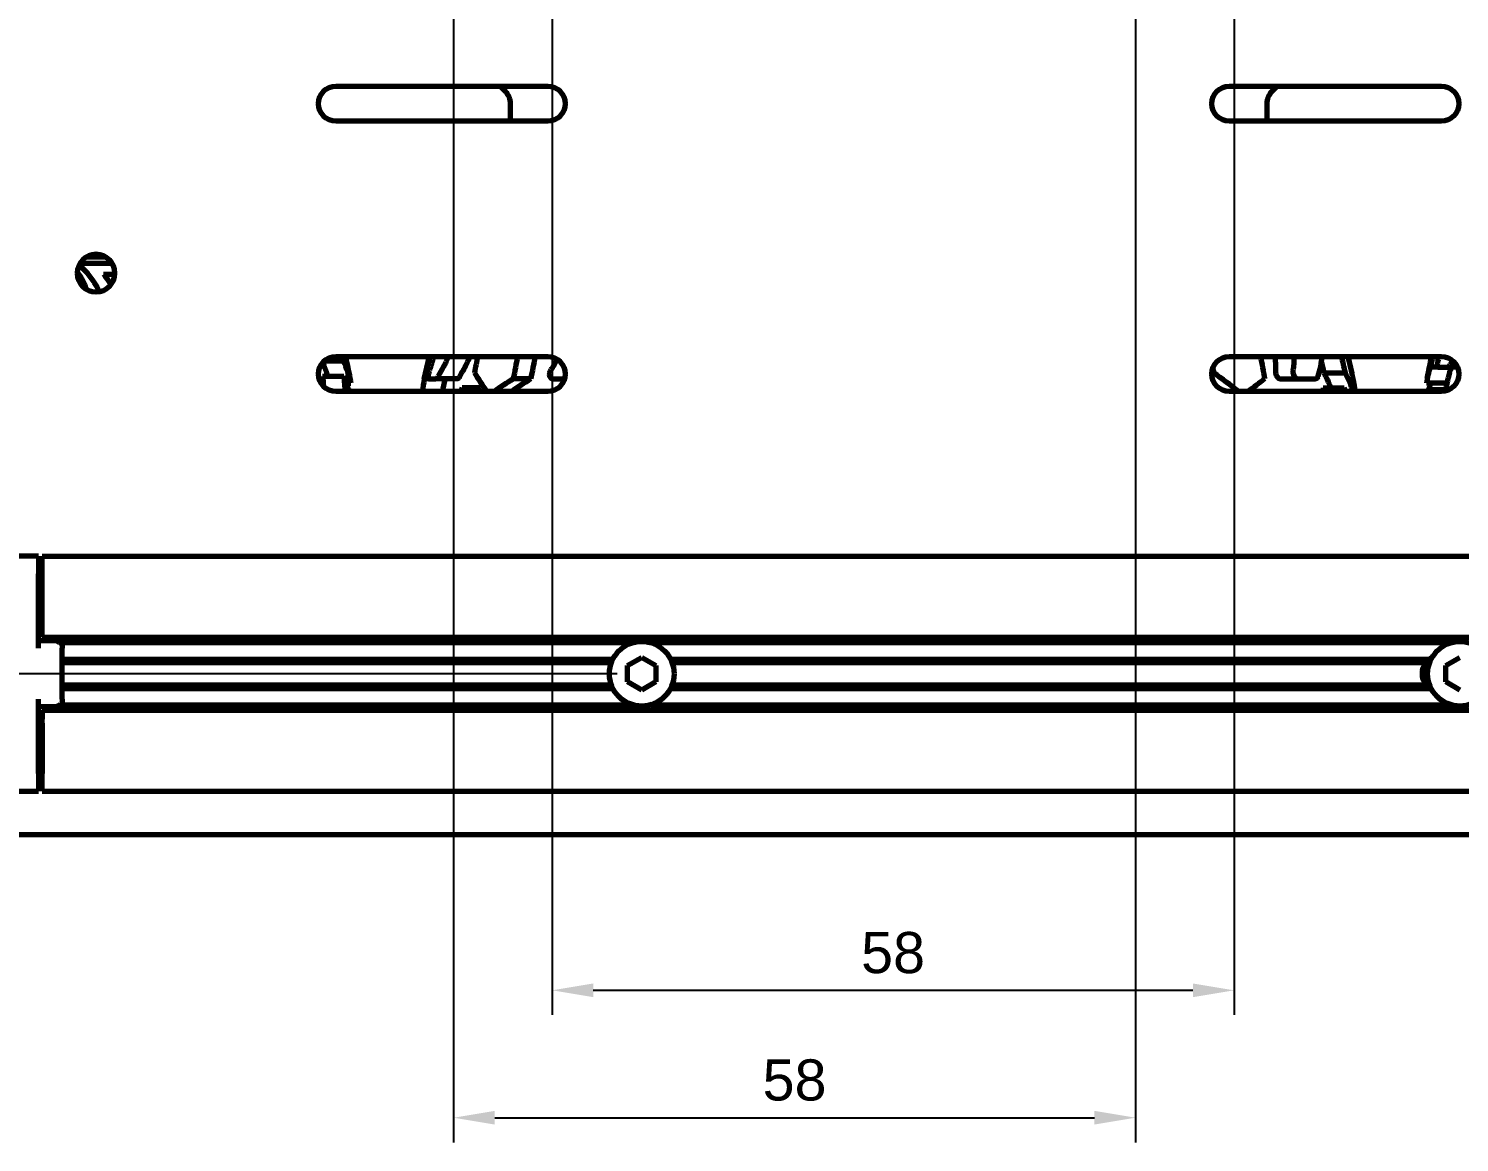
# Model space of a CAD drawing. Header units: millimetres. Extents: x 0 to 1189, y 0 to 841.
# Drawn here: x 587.7 to 709.4, y 445 to 539.8 of the extents above; entities that cross this region are included whole.
import ezdxf

# ---------------------------------------------------------------- set-up
doc = ezdxf.new("R2010")
doc.units = ezdxf.units.MM
doc.header["$LTSCALE"] = 0.75
doc.layers.add('FD_Dimensions', color=7, linetype='Continuous', lineweight=35)
doc.layers.add('Visible', color=7, linetype='Continuous', lineweight=70)
doc.styles.get("Standard").update_dxf_attribs({"font": 'arial.ttf'})
doc.dimstyles.new('Dim-ISO-25', dxfattribs={"dimtxt": 3.5, "dimasz": 3.5, "dimexe": 2.1, "dimexo": 2.1, "dimgap": 1.4, "dimtad": 1, "dimzin": 12, "dimdsep": 46, "dimtxsty": 'Standard', "dimcen": 0, "dimazin": 3, "dimtp": 0.1, "dimtm": 0.1, "dimtfac": 0.714286, "dimtmove": 0, "dimatfit": 3, "dimfxl": 1, "dimtzin": 12, "dimarcsym": 0})

# ---------------------------------------------------------------- blocks, each defined once
blk = doc.blocks.new('*D25')
at = {"layer": 'Defpoints', "color": 0, "transparency": 16777216}
for p in [(639.804796, 687.8848), (463.566121, 484.8848), (639.804796, 484.8848)]:
    blk.add_point(p, dxfattribs=at)
at = {"layer": 'FD_Dimensions', "color": 0, "lineweight": -2, "transparency": 16777216}
for p, q in [((637.704796, 687.8848), (461.466121, 687.8848)), ((463.566121, 684.3848), (463.566121, 488.3848)), ((637.704796, 484.8848), (461.466121, 484.8848))]:
    blk.add_line(p, q, dxfattribs=at)
at = {"layer": 'FD_Dimensions', "color": 0, "transparency": 16777216}
for points in [[(462.982788, 684.3848), (464.149454, 684.3848), (463.566121, 687.8848)], [(462.982788, 488.3848), (464.149454, 488.3848), (463.566121, 484.8848)]]:
    blk.add_solid(points, dxfattribs=at)
at = {"layer": 'FD_Dimensions', "color": 0, "transparency": 16777216, "insert": (460.377922, 586.3848), "char_height": 3.5, "attachment_point": 5, "rotation": 90}
blk.add_mtext('203', dxfattribs=at)
blk = doc.blocks.new('*D28')
at = {"layer": 'Defpoints', "color": 0, "transparency": 16777216}
for p in [(632.184796, 610.8848), (690.184796, 610.8848), (690.184796, 457.95244)]:
    blk.add_point(p, dxfattribs=at)
at = {"layer": 'FD_Dimensions', "color": 0, "lineweight": -2, "transparency": 16777216}
for p, q in [((632.184796, 608.7848), (632.184796, 455.85244)), ((690.184796, 608.7848), (690.184796, 455.85244)), ((635.684796, 457.95244), (686.684796, 457.95244))]:
    blk.add_line(p, q, dxfattribs=at)
at = {"layer": 'FD_Dimensions', "color": 0, "transparency": 16777216}
for points in [[(635.684796, 458.535774), (635.684796, 457.369107), (632.184796, 457.95244)], [(686.684796, 458.535774), (686.684796, 457.369107), (690.184796, 457.95244)]]:
    blk.add_solid(points, dxfattribs=at)
at = {"layer": 'FD_Dimensions', "color": 0, "transparency": 16777216, "insert": (661.184796, 461.139446), "char_height": 3.5, "attachment_point": 5}
blk.add_mtext('58', dxfattribs=at)
blk = doc.blocks.new('*D29')
at = {"layer": 'Defpoints', "color": 0, "transparency": 16777216}
for p in [(623.804796, 629.3848), (681.804796, 629.3848), (681.804796, 447.113147)]:
    blk.add_point(p, dxfattribs=at)
at = {"layer": 'FD_Dimensions', "color": 0, "lineweight": -2, "transparency": 16777216}
for p, q in [((623.804796, 627.2848), (623.804796, 445.013147)), ((681.804796, 627.2848), (681.804796, 445.013147)), ((627.304796, 447.113147), (678.304796, 447.113147))]:
    blk.add_line(p, q, dxfattribs=at)
at = {"layer": 'FD_Dimensions', "color": 0, "transparency": 16777216}
for points in [[(627.304796, 447.69648), (627.304796, 446.529813), (623.804796, 447.113147)], [(678.304796, 447.69648), (678.304796, 446.529813), (681.804796, 447.113147)]]:
    blk.add_solid(points, dxfattribs=at)
at = {"layer": 'FD_Dimensions', "color": 0, "transparency": 16777216, "insert": (652.804796, 450.300152), "char_height": 3.5, "attachment_point": 5}
blk.add_mtext('58', dxfattribs=at)

msp = doc.modelspace()

# ---------------------------------------------------------------- linework, layer by layer
at = {"layer": 'Visible'}
for p, q in [((613.805, 534.885), (631.805, 534.885)), ((627.755, 534.885), (628.176, 534.463)), ((689.805, 534.885), (707.805, 534.885)), ((693.433, 534.463), (693.855, 534.885)), ((628.615, 533.403), (628.615, 531.885)), ((692.994, 531.885), (692.994, 533.403)), ((631.805, 531.885), (613.805, 531.885)), ((707.805, 531.885), (689.805, 531.885)), ((592.038, 519.825), (594.743, 519.825)), ((594.243, 520.325), (592.538, 520.325)), ((594.035, 518.875), (594.988, 518.875)), ((612.802, 511.501), (614.453, 511.501)), ((613.805, 511.885), (631.805, 511.885)), ((689.805, 511.885), (707.805, 511.885)), ((612.662, 510.213), (614.467, 510.213)), ((621.653, 509.978), (621.314, 509.978)), ((621.665, 509.965), (622.295, 509.965)), ((624.122, 509.965), (622.295, 509.965)), ((630.37, 509.978), (628.884, 509.978)), ((632.241, 509.965), (633.245, 509.965)), ((688.309, 510.501), (688.473, 510.501)), ((694.086, 509.965), (695.571, 509.965)), ((695.571, 509.965), (697.109, 509.965)), ((697.848, 510.501), (699.657, 510.501)), ((707.499, 510.978), (706.877, 510.978)), ((707.518, 510.965), (708.34, 510.965)), ((709.188, 510.965), (708.34, 510.965)), ((631.805, 508.885), (613.805, 508.885)), ((614.679, 509.597), (615.059, 509.597)), ((626.065, 509.213), (624.534, 509.213)), ((707.805, 508.885), (689.805, 508.885)), ((697.762, 509.213), (699.562, 509.213)), ((708.318, 509.597), (706.55, 509.597)), ((706.934, 509.075), (708.535, 509.075)), ((588.505, 494.885), (585.845, 494.885)), ((588.505, 494.885), (588.505, 493.385)), ((588.805, 493.385), (588.805, 494.885)), ((588.805, 494.885), (732.805, 494.885)), ((588.505, 487.05), (588.505, 493.385)), ((588.805, 489.092), (588.805, 493.385)), ((588.805, 490.135), (588.505, 490.135)), ((588.805, 488.738), (588.805, 489.092)), ((588.805, 488.131), (588.805, 488.738)), ((588.805, 487.985), (588.805, 488.131)), ((589.905, 487.69), (588.505, 487.69)), ((588.805, 487.985), (732.805, 487.985)), ((589.905, 487.985), (589.905, 487.69)), ((590.505, 487.376), (590.505, 487.985)), ((590.505, 487.535), (639.07, 487.535)), ((590.505, 487.376), (590.505, 487.05)), ((590.505, 482.719), (590.505, 487.05)), ((640.54, 487.535), (708.67, 487.535)), ((590.505, 486.135), (637.355, 486.135)), ((590.505, 485.835), (637.224, 485.835)), ((638.605, 485.578), (639.805, 486.27)), ((639.805, 486.27), (641.005, 485.578)), ((642.254, 486.135), (706.806, 486.135)), ((642.385, 485.835), (706.517, 485.835)), ((708.205, 485.578), (709.405, 486.27)), ((638.605, 484.192), (638.605, 485.578)), ((641.005, 485.578), (641.005, 484.192)), ((708.205, 484.192), (708.205, 485.578)), ((590.505, 483.935), (637.224, 483.935)), ((590.505, 483.635), (637.355, 483.635)), ((639.805, 483.499), (638.605, 484.192)), ((641.005, 484.192), (639.805, 483.499)), ((642.254, 483.635), (706.806, 483.635)), ((642.385, 483.935), (706.517, 483.935)), ((709.405, 483.499), (708.205, 484.192)), ((588.505, 476.385), (588.505, 482.719)), ((589.905, 482.08), (588.505, 482.08)), ((589.905, 482.08), (589.905, 481.785)), ((590.505, 482.719), (590.505, 482.393)), ((590.505, 481.785), (590.505, 482.393)), ((590.505, 482.235), (639.07, 482.235)), ((640.54, 482.235), (708.67, 482.235)), ((588.805, 481.638), (588.805, 481.785)), ((588.805, 481.785), (732.805, 481.785)), ((588.805, 481.638), (588.805, 481.031)), ((588.805, 480.678), (588.805, 481.031)), ((588.805, 479.635), (588.505, 479.635)), ((588.805, 480.678), (588.805, 476.385)), ((588.505, 476.385), (588.505, 474.885)), ((588.805, 474.885), (588.805, 476.385)), ((585.845, 474.885), (588.505, 474.885)), ((588.805, 474.885), (732.805, 474.885)), ((742.843, 471.175), (578.767, 471.175))]:
    msp.add_line(p, q, dxfattribs=at)
at = {"layer": 'Visible', "extrusion": (0, 0, -1)}
msp.add_circle((-593.391, 518.971), 1.6, dxfattribs=at)
at = {"layer": 'Visible'}
for centre in [(639.805, 484.885), (709.405, 484.885)]:
    msp.add_circle(centre, 2.75, dxfattribs=at)
at = {"layer": 'Visible', "extrusion": (0, 0, -1)}
for centre, radius, start, end in [((-613.805, 533.385), 1.5, 270, 90), ((-627.115, 533.403), 1.5, 135, 180), ((-631.805, 533.385), 1.5, 90, 270), ((-689.805, 533.385), 1.5, 270, 90), ((-694.494, 533.403), 1.5, 0, 45), ((-707.805, 533.385), 1.5, 90, 270), ((-613.805, 510.385), 1.5, 270, 90), ((-559.141, 499.075), 56.914, 166.99256, 168.88918), ((-676.969, 498.075), 56.914, 12.05219, 14.04288), ((-631.805, 510.385), 1.5, 90, 270), ((-689.805, 510.385), 1.5, 270, 90), ((-644.641, 498.075), 56.914, 165.95712, 167.94781), ((-762.469, 499.075), 56.914, 11.11082, 13.00744), ((-707.805, 510.385), 1.5, 90, 270), ((-676.969, 498.075), 55.164, 11.30093, 12.41293), ((-762.469, 499.075), 55.164, 10.44424, 11.4843), ((-707.805, 484.885), 1.6, 323.57643, 36.42357), ((-707.805, 485.285), 1.2, 343.30928, 44.7632), ((-707.805, 484.885), 1.6, 51.37517, 61.50704), ((-707.805, 484.885), 1.6, 298.49296, 308.62483)]:
    msp.add_arc(centre, radius, start, end, dxfattribs=at)
for centre, major_axis, ratio, start_param, end_param in [((570.104, 502.58), (41.735, 18.065), 0.5466782, 0.3656056, 0.3690786), ((671.255, 498.08), (0, 56.445), 0.8290292, -1.3489321, -1.323719), ((565.544, 507.038), (47.243, 0.949), 0.8150703, -0.0579064, -0.0351497), ((565.505, 506.976), (49.085, 0.988), 0.8150709, -0.0562829, -0.0230236), ((573.526, 509.139), (-41.581, 0.357), 0.3847572, 3.062757, 3.0906093), ((657.516, 508.139), (40.276, 10.339), 0.3032493, 0.587246, 0.6558269), ((655.66, 501.58), (41.131, 19.4), 0.5273721, 0.3996065, 0.4290715), ((658.861, 508.139), (41.578, 0.606), 0.3846039, -0.076128, -0.0088002), ((650.628, 506.037), (47.026, 4.618), 0.8131672, 0.0376262, 0.0461734), ((650.587, 505.976), (48.86, 4.798), 0.813167, 0.0392137, 0.0474393)]:
    msp.add_ellipse(centre, major_axis=major_axis, ratio=ratio, start_param=start_param, end_param=end_param, dxfattribs=at)
at = {"layer": 'Visible'}
for centre, major_axis, ratio, start_param, end_param in [((559.403, 499.08), (-0.01, 56.445), 0.9997869, -1.3491, -1.3421172), ((674.991, 498.075), (0, 55.123), 0.8290376, 1.3175809, 1.3531474), ((644.647, 498.081), (0, 54.664), 0.9993908, -1.34159, -1.3231208), ((644.63, 498.08), (0.006, 56.445), 0.9993914, -1.3488237, -1.3236106), ((751.024, 502.58), (45.372, 3.084), 0.6377808, 2.7227823, 2.7347853), ((662.749, 508.139), (-41.578, 0.606), 0.3846039, -0.0773811, -0.0088002), ((665.648, 501.58), (45.466, 0.991), 0.639697, 2.7774346, 2.8068995), ((662.73, 508.153), (-39.776, 0.58), 0.3846043, -0.0807946, -0.0786282), ((665.585, 501.598), (43.646, 0.951), 0.6396979, 2.7773872, 2.7946605), ((660.662, 508.139), (40.496, 9.441), 0.3190529, 2.3952994, 2.4638803), ((660.667, 508.152), (38.742, 9.031), 0.3190772, 2.3910392, 2.4627435), ((645.083, 498.08), (0, 56.445), 0.78802, -1.3489222, -1.3415166), ((748.084, 509.139), (41.581, 0.357), 0.3847572, 3.0040433, 3.0906093), ((748.067, 509.154), (39.779, 0.342), 0.3847562, 3.0006204, 3.0601518), ((664.814, 505.976), (39.357, 29.349), 0.6913027, 2.2373779, 2.2456035)]:
    msp.add_ellipse(centre, major_axis=major_axis, ratio=ratio, start_param=start_param, end_param=end_param, dxfattribs=at)
for points, knots in [([(592.606, 517.576), (592.59, 517.617), (592.574, 517.658), (592.424, 518.028), (592.268, 518.333), (592.016, 518.749), (591.908, 518.907), (591.793, 519.056)], [-3.20131093, -3.20131093, -3.20131093, -3.20131093, -3.18792788, -3.18792788, -3.07871585, -3.07871585, -3.01118856, -3.01118856, -3.01118856, -3.01118856]), ([(591.939, 519.644), (592.146, 519.487), (592.357, 519.295), (592.809, 518.798), (593.043, 518.477), (593.378, 517.926), (593.516, 517.668), (593.644, 517.391)], [3.60647177, 3.60647177, 3.60647177, 3.60647177, 3.71583132, 3.71583132, 3.85342908, 3.85342908, 3.95017528, 3.95017528, 3.95017528, 3.95017528]), ([(594.035, 518.875), (594.219, 518.65), (594.39, 518.405), (594.574, 518.101), (594.61, 518.04), (594.645, 517.977)], [3.73331385, 3.73331385, 3.73331385, 3.73331385, 3.83779164, 3.83779164, 3.86271437, 3.86271437, 3.86271437, 3.86271437]), ([(612.591, 511.197), (612.588, 511.183), (612.585, 511.17), (612.564, 511.092), (612.54, 511.042), (612.487, 510.985), (612.46, 510.97), (612.432, 510.966), (612.428, 510.966), (612.425, 510.966), (612.422, 510.966)], [-0.067467722, -0.067467722, -0.067467722, -0.067467722, -0.060677513, -0.060677513, -0.026046428, -0.026046428, 0, 0, 0, 0.002941187, 0.002941187, 0.002941187, 0.002941187]), ([(625.192, 511.885), (625.092, 511.657), (624.992, 511.441), (624.788, 511.027), (624.685, 510.831), (624.585, 510.655)], [-2.10764025, -2.10764025, -2.10764025, -2.10764025, -2.02389149, -2.02389149, -1.93598499, -1.93598499, -1.93598499, -1.93598499]), ([(693.736, 510.687), (693.751, 511.053), (693.736, 511.439), (693.688, 511.853), (693.686, 511.869), (693.684, 511.885)], [0, 0, 0, 0, 0.12661969, 0.12661969, 0.13166327, 0.13166327, 0.13166327, 0.13166327]), ([(707.518, 510.965), (707.514, 510.965), (707.511, 510.967), (707.501, 510.974), (707.495, 510.984), (707.486, 511.02), (707.483, 511.048), (707.484, 511.127), (707.488, 511.178), (707.502, 511.294), (707.513, 511.358), (707.54, 511.49), (707.557, 511.556), (707.589, 511.669), (707.604, 511.716), (707.619, 511.759)], [-0.31850398, -0.31850398, -0.31850398, -0.31850398, -0.31282022, -0.31282022, -0.29994359, -0.29994359, -0.28312658, -0.28312658, -0.26362993, -0.26362993, -0.24338083, -0.24338083, -0.22315028, -0.22315028, -0.20678418, -0.20678418, -0.20678418, -0.20678418]), ([(708.577, 511.197), (708.569, 511.183), (708.561, 511.17), (708.512, 511.092), (708.471, 511.042), (708.405, 510.985), (708.378, 510.97), (708.353, 510.966), (708.349, 510.966), (708.344, 510.965), (708.34, 510.965)], [-0.067467722, -0.067467722, -0.067467722, -0.067467722, -0.060677513, -0.060677513, -0.026046428, -0.026046428, 0, 0, 0, 0.004492338, 0.004492338, 0.004492338, 0.004492338]), ([(621.665, 509.965), (621.662, 509.965), (621.66, 509.967), (621.653, 509.974), (621.65, 509.984), (621.646, 510.02), (621.646, 510.048), (621.651, 510.127), (621.657, 510.178), (621.675, 510.294), (621.687, 510.358), (621.715, 510.49), (621.731, 510.556), (621.761, 510.669), (621.775, 510.716), (621.789, 510.759)], [-0.31850398, -0.31850398, -0.31850398, -0.31850398, -0.31282021, -0.31282021, -0.29994359, -0.29994359, -0.28312657, -0.28312657, -0.26362992, -0.26362992, -0.24338082, -0.24338082, -0.22315028, -0.22315028, -0.20678417, -0.20678417, -0.20678417, -0.20678417]), ([(622.496, 510.197), (622.489, 510.183), (622.482, 510.17), (622.439, 510.092), (622.404, 510.042), (622.347, 509.985), (622.325, 509.97), (622.305, 509.966), (622.301, 509.966), (622.298, 509.965), (622.295, 509.965)], [-0.067467722, -0.067467722, -0.067467722, -0.067467722, -0.060677513, -0.060677513, -0.026046428, -0.026046428, 0, 0, 0, 0.004492338, 0.004492338, 0.004492338, 0.004492338]), ([(624.332, 510.197), (624.317, 510.169), (624.301, 510.142), (624.251, 510.063), (624.218, 510.021), (624.164, 509.976), (624.142, 509.965), (624.122, 509.965)], [-0.389823505, -0.389823505, -0.389823505, -0.389823505, -0.37572875, -0.37572875, -0.343033161, -0.343033161, -0.317635766, -0.317635766, -0.317635766, -0.317635766]), ([(632.241, 509.965), (632.228, 509.965), (632.215, 509.967), (632.174, 509.974), (632.146, 509.984), (632.089, 510.02), (632.06, 510.048), (632.011, 510.127), (631.992, 510.178), (631.97, 510.294), (631.969, 510.358), (631.985, 510.49), (632.002, 510.556), (632.047, 510.669), (632.072, 510.716), (632.101, 510.759)], [-0.31850398, -0.31850398, -0.31850398, -0.31850398, -0.31282022, -0.31282022, -0.29994359, -0.29994359, -0.28312658, -0.28312658, -0.26362992, -0.26362992, -0.24338082, -0.24338082, -0.22315028, -0.22315028, -0.20678418, -0.20678418, -0.20678418, -0.20678418]), ([(694.086, 509.965), (694.083, 509.965), (694.08, 509.966), (694.058, 509.967), (694.038, 509.974), (693.991, 509.999), (693.964, 510.021), (693.906, 510.085), (693.876, 510.13), (693.821, 510.238), (693.797, 510.299), (693.759, 510.428), (693.746, 510.496), (693.735, 510.605), (693.734, 510.647), (693.736, 510.687)], [-0.15866947, -0.15866947, -0.15866947, -0.15866947, -0.15690728, -0.15690728, -0.14464062, -0.14464062, -0.12917583, -0.12917583, -0.10988156, -0.10988156, -0.08986845, -0.08986845, -0.06934781, -0.06934781, -0.05562268, -0.05562268, -0.05562268, -0.05562268]), ([(695.571, 509.965), (695.562, 509.965), (695.553, 509.967), (695.522, 509.974), (695.5, 509.984), (695.449, 510.02), (695.421, 510.048), (695.362, 510.127), (695.334, 510.178), (695.283, 510.294), (695.262, 510.358), (695.233, 510.49), (695.224, 510.556), (695.221, 510.669), (695.224, 510.716), (695.231, 510.759)], [-0.31850397, -0.31850397, -0.31850397, -0.31850397, -0.31282021, -0.31282021, -0.29994359, -0.29994359, -0.28312657, -0.28312657, -0.26362992, -0.26362992, -0.24338082, -0.24338082, -0.22315028, -0.22315028, -0.20678417, -0.20678417, -0.20678417, -0.20678417]), ([(697.32, 510.197), (697.316, 510.183), (697.312, 510.17), (697.284, 510.092), (697.254, 510.042), (697.191, 509.985), (697.16, 509.97), (697.127, 509.966), (697.121, 509.966), (697.115, 509.965), (697.109, 509.965)], [-0.067467722, -0.067467722, -0.067467722, -0.067467722, -0.060677513, -0.060677513, -0.026046428, -0.026046428, 0, 0, 0, 0.004492338, 0.004492338, 0.004492338, 0.004492338]), ([(590.505, 487.376), (590.421, 487.454), (590.334, 487.518), (590.251, 487.567), (590.138, 487.634), (590.002, 487.684), (589.906, 487.69), (589.905, 487.69), (589.905, 487.69)], [-0.034909561, -0.034909561, -0.034909561, -0.034909561, 0, 0, 0, 0.048086641, 0.048086641, 0.048434459, 0.048434459, 0.048434459, 0.048434459]), ([(706.517, 485.835), (706.517, 485.835), (706.52, 485.839), (706.532, 485.855), (706.541, 485.866), (706.563, 485.893), (706.577, 485.911), (706.609, 485.948), (706.627, 485.967), (706.66, 486.003), (706.68, 486.023), (706.718, 486.06), (706.737, 486.077), (706.767, 486.103), (706.78, 486.114), (706.795, 486.126), (706.799, 486.129), (706.805, 486.134), (706.806, 486.135), (706.806, 486.135)], [-0.054483909, -0.054483909, -0.054483909, -0.054483909, -0.048495531, -0.048495531, -0.042507153, -0.042507153, -0.035359949, -0.035359949, -0.028212745, -0.028212745, -0.020536106, -0.020536106, -0.012859467, -0.012859467, -0.006429734, -0.006429734, -0.003214867, -0.003214867, 0, 0, 0, 0]), ([(706.806, 483.635), (706.806, 483.635), (706.805, 483.636), (706.799, 483.64), (706.795, 483.644), (706.78, 483.656), (706.767, 483.667), (706.737, 483.693), (706.718, 483.71), (706.68, 483.747), (706.66, 483.766), (706.627, 483.802), (706.609, 483.821), (706.577, 483.858), (706.563, 483.876), (706.541, 483.903), (706.532, 483.915), (706.52, 483.931), (706.517, 483.935), (706.517, 483.935)], [-0.054483909, -0.054483909, -0.054483909, -0.054483909, -0.051269042, -0.051269042, -0.048054176, -0.048054176, -0.041624442, -0.041624442, -0.033947803, -0.033947803, -0.026271165, -0.026271165, -0.01912396, -0.01912396, -0.011976756, -0.011976756, -0.005988378, -0.005988378, 0, 0, 0, 0]), ([(589.905, 482.08), (589.905, 482.08), (589.906, 482.08), (590.002, 482.086), (590.138, 482.136), (590.251, 482.203), (590.334, 482.251), (590.421, 482.316), (590.505, 482.393)], [-0.048434459, -0.048434459, -0.048434459, -0.048434459, -0.048086641, -0.048086641, 0, 0, 0, 0.03490956, 0.03490956, 0.03490956, 0.03490956])]:
    msp.add_open_spline(points, degree=3, knots=knots, dxfattribs=at)
for points in [[(613.107, 510.213), (612.989, 510.602), (612.85, 510.995), (612.69, 511.388)], [(615.059, 509.597), (614.911, 510.223), (614.709, 510.861), (614.453, 511.501)], [(621.758, 511.884), (621.6, 511.256), (621.452, 510.619), (621.314, 509.978)], [(621.789, 510.759), (621.9, 511.107), (622.018, 511.485), (622.139, 511.885)], [(623.382, 511.885), (623.231, 511.56), (623.081, 511.267), (622.937, 511.012)], [(629.253, 511.884), (629.122, 511.256), (628.999, 510.619), (628.884, 509.978)], [(632.101, 510.759), (632.29, 511.037), (632.463, 511.334), (632.617, 511.646)], [(692.432, 511.884), (692.556, 511.256), (692.673, 510.619), (692.782, 509.978)], [(695.231, 510.759), (695.287, 511.107), (695.308, 511.485), (695.293, 511.885)], [(697.636, 511.885), (697.627, 511.56), (697.592, 511.267), (697.532, 511.012)], [(707.08, 511.884), (707.01, 511.584), (706.943, 511.282), (706.877, 510.978)], [(707.619, 511.759), (707.634, 511.801), (707.649, 511.843), (707.664, 511.885)], [(614.904, 508.885), (614.772, 509.327), (614.626, 509.77), (614.467, 510.213)], [(626.618, 508.885), (626.254, 509.418), (625.915, 509.959), (625.608, 510.501)], [(690.588, 508.885), (689.92, 509.418), (689.212, 509.959), (688.473, 510.501)], [(698.43, 509.213), (698.262, 509.639), (698.068, 510.07), (697.848, 510.501)], [(700.341, 508.885), (700.152, 509.418), (699.924, 509.959), (699.657, 510.501)], [(614.857, 509.041), (614.933, 509.01), (615, 508.958), (615.06, 508.885)], [(624.614, 508.885), (624.587, 508.994), (624.56, 509.104), (624.534, 509.213)], [(626.141, 508.885), (626.115, 508.994), (626.089, 509.104), (626.065, 509.213)], [(699.696, 508.885), (699.652, 508.994), (699.608, 509.104), (699.562, 509.213)], [(706.934, 509.075), (706.781, 509.075), (706.653, 509.012), (706.55, 508.885)], [(706.753, 509.041), (706.81, 509.226), (706.869, 509.412), (706.93, 509.597)], [(706.934, 509.075), (706.932, 509.011), (706.931, 508.948), (706.93, 508.885)]]:
    msp.add_open_spline(points, degree=3, dxfattribs=at)

# ---------------------------------------------------------------- dimensions: what is measured, and where the dimension line sits
at = {"layer": 'FD_Dimensions'}
dim = msp.add_linear_dim(base=(463.566, 484.885), p1=(639.805, 687.885), p2=(639.805, 484.885), angle=90, dimstyle='Dim-ISO-25', override={"dimlfac": 1, "dimclrd": 0, "dimclre": 0}, dxfattribs=at)
dim.commit()
dim.dimension.update_dxf_attribs({"geometry": '*D25', "text_midpoint": (460.378, 586.385)})
for base, p1, p2, picture, middle in [((681.805, 447.113), (623.805, 629.385), (681.805, 629.385), '*D29', (652.805, 447.113)), ((690.185, 457.952), (632.185, 610.885), (690.185, 610.885), '*D28', (661.185, 457.952))]:
    dim = msp.add_linear_dim(base=base, p1=p1, p2=p2, dimstyle='Dim-ISO-25', override={"dimlfac": 1}, dxfattribs=at)
    dim.commit()
    dim.dimension.update_dxf_attribs({"geometry": picture, "text_midpoint": middle, "dimtype": 160})

doc.saveas('drawing.dxf')
